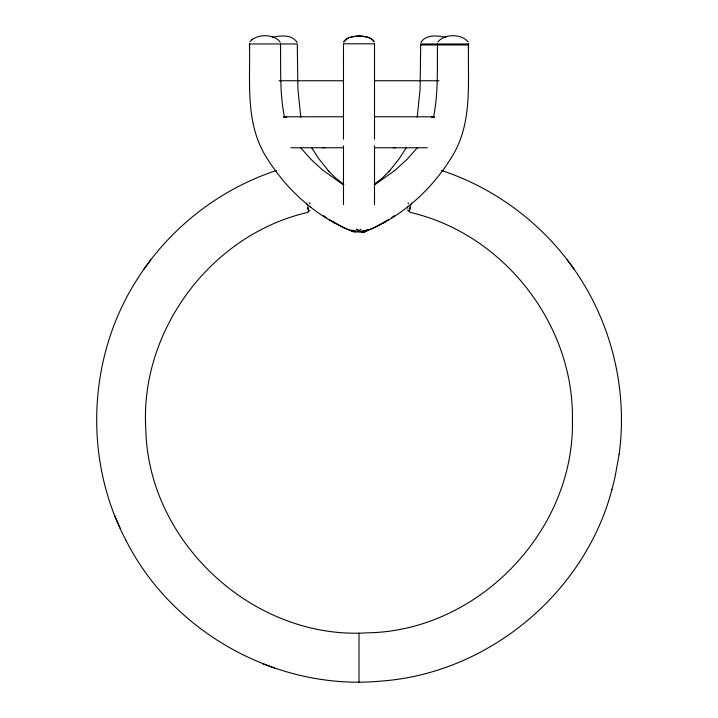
<?xml version="1.0" encoding="UTF-8"?>
<svg xmlns="http://www.w3.org/2000/svg" width="718" height="718" viewBox="0 0 718 718"><rect width="100%" height="100%" fill="white"/><g stroke="black" fill="none" stroke-linecap="round" stroke-linejoin="round"><path stroke-width="1.08" d="M343.491 60.483L343.491 43.861M437.504 43.969C437.056 68.318 438.474 93.053 433.528 117.052M308.596 210.742L308.426 211.505M407.465 207.224L407.573 206.407M409.404 210.41L409.736 208.444M619.149 454.189C627.361 393.455 613.343 330.109 580.297 278.503M417.203 117.213L420.084 89.292L420.712 43.969L468.504 43.969C467.606 80.443 472.677 120.103 453.982 153.284C433.726 188.008 402.376 217.132 364.636 231.672L360.714 231.51M619.149 454.189L614.895 477.856L611.889 489.757M409.781 208.22L410.382 205.294M611.88 489.757C584.542 593.463 487.917 673.502 380.953 681.104C277.731 690.976 172.428 632.809 125.883 540.124M420.874 42.595C425.433 34.473 437.289 35.353 445.178 37.291M249.837 41.958C256.541 33.611 273.432 33.611 280.137 41.958M343.85 41.85L347.736 38.225M437.863 41.958C444.568 33.611 461.459 33.611 468.163 41.958M343.85 41.958L344.559 40.711M406.343 147.711L398.921 159.091L388.806 171.665L389.829 170.543L382.066 178.306L374.186 184.346M137.703 278.503C87.704 355.491 83.019 458.928 125.874 540.124M308.372 211.568L307.968 212.115L308.255 211.729M137.712 278.503C169.78 228.028 219.591 189.175 276.412 170.507M309.925 210.473L309.575 210.939M144.004 269.097L150.717 259.925M417.679 147.334L407.133 159.27L395.421 169.995L374.832 184.714M367.643 229.437C365.211 233.314 359.592 232.309 356.864 229.311M367.149 230.056L364.394 231.815A12.457 7.817 69.1 0 1 361.235 231.69M345.044 40.037L348.571 37.74M361.136 229.311L356.72 231.842L352.682 231.474M251.596 39.607L252.242 39.113M391.687 217.671L394.317 215.687M388.985 219.376L373.97 227.812L364.897 231.654M383.268 223.217L384.83 222.275M365.426 230.146A14.136 13.705 0 0 1 364.708 230.514L359 231.833L353.292 230.514A14.136 13.705 0 0 1 352.574 230.146M364.636 231.672L366.835 230.182L364.232 231.815A12.457 8.006 70.3 0 1 361.037 231.77L356.64 229.114M348.571 37.848L355.625 36.062M357.286 231.51L354.046 231.887L350.851 230.056M349.46 37.498L350.393 37.183M272.822 37.291C280.711 35.353 292.567 34.473 297.126 42.595M307.672 212.438C211.298 234.472 139.633 330.459 145.799 429.104C148.043 542.772 254.037 640.16 367.472 632.836C478.439 631.041 575.019 530.53 572.417 419.59C573.978 324.114 503.399 233.871 410.328 212.438M351.371 36.905L359 35.9L366.629 36.905M445.384 36.905L446.408 36.672M433.959 116.89L431.365 117.151L434.094 116.89M356.738 36.08L361.262 36.08M431.706 116.801L434.435 116.774M393.222 147.773L395.546 147.764M343.491 43.798L374.509 43.798M420.712 44.947L468.522 44.947M278.934 80.748L343.59 80.748M374.41 80.748L439.066 80.748M283.475 116.801L343.59 116.765M374.41 116.765L434.525 116.801M290.772 147.764L343.132 147.764M374.868 147.764L427.228 147.764M322.454 147.764L324.778 147.773M283.565 116.774L286.294 116.801M283.906 116.89L286.626 117.151L284.041 116.89M362.375 36.062L368.54 37.39L372.391 39.607M271.592 36.672L272.616 36.905M367.607 37.183L369.429 37.848M441.588 170.507C498.409 189.175 548.22 228.037 580.288 278.503M262.402 663.603L274.563 668.072M353.364 231.672C315.624 217.132 284.274 188.008 264.018 153.284C245.323 120.103 250.394 80.443 249.496 43.969L297.27 43.969L297.916 89.292L300.797 117.213M353.103 231.654L344.03 227.812L329.015 219.376M370.264 38.126L372.956 40.145M352.709 231.375L351.165 230.182M333.17 222.275L334.732 223.217M343.168 184.714L322.579 169.995L310.867 159.27L300.321 147.334M343.814 184.346L335.934 178.306L328.171 170.543L329.194 171.665L319.079 159.091L311.657 147.711M323.683 215.687L326.313 217.671M372.956 40.037L373.845 41.312M409.646 211.595L409.978 212.052M408.425 210.939L407.914 210.212L408.371 210.868M407.977 208.812L407.842 208.624M567.283 259.925L573.996 269.097M373.441 40.603L374.15 41.958M409.574 211.505L409.404 210.742M114.988 516.188L120.112 528.242M284.472 117.052C279.526 93.053 280.944 68.318 280.496 43.969M307.744 205.886L307.851 206.407M308.112 207.646L308.336 208.794M308.345 208.857L308.596 210.41M310.427 206.407L310.535 207.251M374.509 43.861L374.509 139.184M374.509 145.88L374.509 204.621M359 633.132L359 682.082M343.491 58.975L343.491 139.184M343.491 145.88L343.491 204.621M353.292 230.514A13.364 12.951 0 0 0 356.173 231.519A12.412 12.035 0 0 0 361.827 231.519A13.364 12.951 0 0 0 364.708 230.514M408.264 203.966A12.825 1.167 -89.2 0 1 408.201 202.736M410.211 209.324A15.787 1.66 -78.4 0 1 410.337 207.412M411.1 204.684A45.054 4.595 -77.1 0 1 411.45 203.032M309.799 202.736A12.825 1.167 89.2 0 1 309.736 203.966M307.663 207.412A15.787 1.66 78.4 0 1 307.789 209.324M306.55 203.032A45.054 4.595 77.1 0 1 306.9 204.684M468.504 43.969L468.468 48.483L468.522 43.969M249.532 48.483L249.478 43.969L249.532 48.483"/></g></svg>
